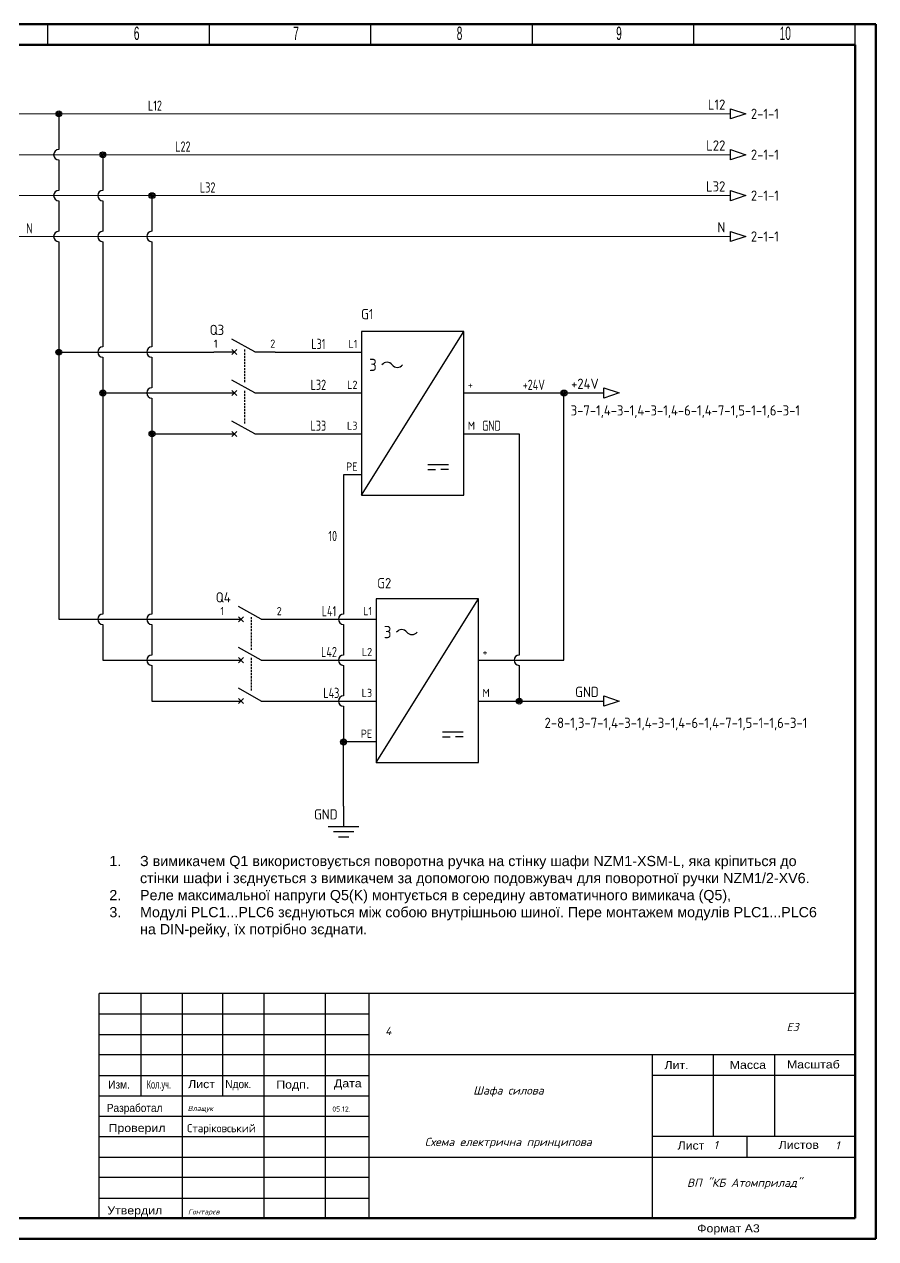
# Model space of a CAD drawing. Header units: millimetres. Extents: x -22 to 400, y -5 to 292.
# Drawn here: x 191.7 to 400, y -5.1 to 291.9 of the extents above; entities that cross this region are included whole.
import ezdxf
from ezdxf.enums import TextEntityAlignment as Align

# ---------------------------------------------------------------- set-up
doc = ezdxf.new("R2010")
doc.units = ezdxf.units.MM
doc.linetypes.add('Caddy_Solid', pattern=[0])
doc.linetypes.add('DASHED', pattern=[0.75, 0.5, -0.25])
for name, color, linetype in [('BLU_10.0mm^2', 5, 'Continuous'), ('GRN_0.75mm^2', 3, 'Continuous'), ('LINK', 9, 'DASHED'), ('RED_2.5mm^2', 1, 'Continuous'), ('SYMS', 7, 'Continuous'), ('TAGS', 51, 'Continuous'), ('TERMS', 4, 'Continuous'), ('TITLE', 7, 'Continuous'), ('WIREFIXED', 130, 'Continuous'), ('WIRENO', 70, 'Continuous'), ('WIREREF', 61, 'Continuous'), ('XREF', 7, 'Continuous')]:
    doc.layers.add(name, color=color, linetype=linetype)
doc.styles.add('Caddy_Vectorfont1n', font='arial.ttf', dxfattribs={"width": 1.1})
doc.styles.add('Caddy_Vectorfont1p', font='arial.ttf', dxfattribs={"width": 0.9})
doc.styles.add('GOST-2.304_Type-B', font='GOST Common.ttf')
doc.styles.add('ITALIC', font='ITALIC')
doc.styles.add('SIMPLEX', font='simplex')
doc.styles.add('WD', font='txt.shx')
doc.styles.add('WD_IEC', font='ISOCP2.shx', dxfattribs={"width": 0.9, "height": 4})

# ---------------------------------------------------------------- blocks, each defined once
blk = doc.blocks.new('wd_tb')
at = {"layer": 'TITLE', "color": 1, "style": 'ITALIC'}
for tag, p in [('DWG#', (71.9, 22.22)), ('TITLE#1', (13.67, 8.9)), ('TITLE#2', (2.38, 0.12)), ('TITLE#3', (2.35, -5.88)), ('TITLE#4', (0.88, -21.24))]:
    blk.add_attdef(tag, text='', height=2, dxfattribs=at).set_placement(p, align=Align.CENTER)
at = {"layer": 'TITLE', "color": 1}
for tag, p, height, style in [('JOB#', (-27.8, 21.28), 2, 'ITALIC'), ('ENGINEER', (-76.08, 2.7), 1.25, 'ITALIC'), ('DATE', (-40.71, 2.54), 1.25, 'SIMPLEX'), ('CHKDBY', (-76.23, -2.52), 1.25, 'ITALIC'), ('SHTS', (71.86, -5.33), 2, 'ITALIC'), ('NORMCON', (-76.52, -8.22), 1.25, 'ITALIC'), ('DRAWNBY', (-76.01, -22.6), 1.25, 'ITALIC')]:
    blk.add_attdef(tag, p, '', height=height, dxfattribs=dict(at, style=style))
at = {"layer": 'TITLE', "color": 1, "style": 'ITALIC'}
blk.add_attdef('SH#', text='', height=2, dxfattribs=at).set_placement((62.92, -5.33), align=Align.RIGHT)
at = {"layer": 'TITLE', "color": 1, "style": 'SIMPLEX'}
blk.add_attdef('CAD#', (-323.45, -16.36), '', height=1.25, rotation=90, dxfattribs=at)
at = {"layer": 'TITLE', "color": 7, "flags": 9}
blk.add_attdef('WD_TB', (-308.28, -23.38), '', height=1.57, dxfattribs=at)
blk = doc.blocks.new('HA1S1')
blk.add_lwpolyline([(0, 1.25), (3.75, 0), (0, -1.25)], close=True)
at = {"style": 'WD_IEC'}
for tag, height, flags, p in [('WIRENO', 2.5, 8, (-1.25, 1)), ('SIGCODE', 1, 1, (5, 1.8))]:
    blk.add_attdef(tag, text='', height=height, dxfattribs=dict(at, flags=flags)).set_placement(p, align=Align.RIGHT)
at = {"style": 'WD_IEC', "flags": 1}
blk.add_attdef('X4TERM01', (0, 0), '', height=0.32, dxfattribs=at)
at = {"style": 'WD_IEC'}
blk.add_attdef('XREF', text='', height=2.5, dxfattribs=at).set_placement((5, 0), align=Align.MIDDLE_LEFT)
blk.add_attdef('DESC1', text='', height=2.5, dxfattribs=at).set_placement((-1.25, -1), align=Align.TOP_RIGHT)
blk = doc.blocks.new('WDDOT')
for radius in [0.72, 0.449, 0.223]:
    blk.add_circle((0, 0), radius)
blk = doc.blocks.new('HPW1_3PH')
for p, q in [((0, -35), (25, 5)), ((16.25, -27.5), (21.25, -27.5)), ((16.25, -28.75), (18.125, -28.75)), ((21.25, -28.75), (19.375, -28.75))]:
    blk.add_line(p, q)
blk.add_lwpolyline([(0, -35), (25, -35), (25, 5), (0, 5)], close=True)
for centre, start, end in [((6.25, -4.0625), 36.869898, 143.130102), ((8.75, -2.1875), 216.869898, 323.130102)]:
    blk.add_arc(centre, 1.5625, start, end)
at = {"style": 'WD_IEC'}
blk.add_text('3', height=3, dxfattribs=at).set_placement((3.75, -3.125), align=Align.MIDDLE_RIGHT)
for tag, height, p in [('INST', 2.5, (-2.5, 16.5)), ('LOC', 2.5, (-2.5, 13)), ('TAG1', 2.5, (-2.5, 9.5)), ('RATING1', 2.5, (-2.5, 5)), ('TERM01', 2, (-1, 1)), ('TERM02', 2, (-1, -9)), ('TERM03', 2, (-1, -19)), ('TERM04', 2, (-1, -29)), ('XREF', 2.5, (-2.5, -35)), ('DESC1', 2.5, (-2.5, -38.85)), ('DESC2', 2.5, (-2.5, -42.35)), ('DESC3', 2.5, (-2.5, -45.85))]:
    blk.add_attdef(tag, text='', height=height, dxfattribs=at).set_placement(p, align=Align.RIGHT)
at = {"style": 'WD_IEC', "flags": 1}
for tag, p, height in [('MFG', (27.75, 4), 1.5), ('CAT', (27.75, 1.5), 1.5), ('X4TERM01', (0, 0), 0.32), ('X4TERM02', (0, -10), 0.32), ('X1TERM05', (25, -10), 0.32), ('X4TERM03', (0, -20), 0.32), ('X1TERM06', (25, -20), 0.32), ('X4TERM04', (0, -30), 0.32), ('ASSYCODE', (26, -31.5), 1), ('FAMILY', (26, -33), 1), ('CATDESC', (26, -34.5), 1)]:
    blk.add_attdef(tag, p, '', height=height, dxfattribs=at)
at = {"style": 'WD_IEC'}
for tag, p in [('TERM05', (26, -9)), ('TERM06', (26, -19))]:
    blk.add_attdef(tag, p, '', height=2, dxfattribs=at)
blk = doc.blocks.new('HCB1')
for p, q in [((2.5, 0), (-3.12, 3.12)), ((-7.5, 0), (-2.5, 0)), ((-1.88, -0.62), (-3.12, 0.62)), ((-1.88, 0.62), (-3.12, -0.62)), ((2.5, 0), (7.5, 0))]:
    blk.add_line(p, q)
at = {"style": 'WD_IEC'}
for tag, p in [('INST', (-5, 11.12)), ('LOC', (-5, 7.62)), ('TAG1', (-5, 4.12)), ('DESC1', (-5, -11.25)), ('DESC2', (-5, -14.75)), ('DESC3', (-5, -18.25))]:
    blk.add_attdef(tag, text='', height=2.5, dxfattribs=at).set_placement(p, align=Align.RIGHT)
for tag, p, height, flags in [('MFG', (4.92, 12.12), 1.5, 9), ('CAT', (4.92, 9.62), 1.5, 9), ('TERM01', (-7.5, 1), 2, 8), ('X4TERM01', (-7.5, 0), 0.32, 1), ('X2LINK', (0, 2.46), 0.32, 1), ('X8LINK', (0, 0.55), 0.32, 1), ('X1TERM02', (7.5, 0), 0.32, 1), ('ASSYCODE', (12.25, -2.75), 1, 1), ('FAMILY', (12.25, -4.25), 1, 1), ('CATDESC', (12.25, -5.75), 1, 1), ('CONTACT', (12.5, -7.5), 1, 1), ('COMMON', (13.75, -8.75), 1, 1)]:
    blk.add_attdef(tag, p, '', height=height, dxfattribs=dict(at, flags=flags))
at = {"style": 'WD_IEC', "flags": 8}
blk.add_attdef('TERM02', text='', height=2, dxfattribs=at).set_placement((7.5, 1), align=Align.RIGHT)
at = {"lineweight": 15, "style": 'WD_IEC'}
for tag, p in [('RATING1', (-5, -3.75)), ('XREF', (-5, -7.5))]:
    blk.add_attdef(tag, text='', height=2.5, dxfattribs=at).set_placement(p, align=Align.RIGHT)
blk = doc.blocks.new('HCB2')
for p, q in [((2.5, 0), (-3.12, 3.12)), ((-7.5, 0), (-2.5, 0)), ((-1.88, -0.62), (-3.12, 0.62)), ((-1.88, 0.62), (-3.12, -0.62)), ((2.5, 0), (7.5, 0))]:
    blk.add_line(p, q)
at = {"style": 'WD_IEC'}
for tag, p in [('INST', (-5, 11.12)), ('LOC', (-5, 7.62)), ('TAG2', (-5, 4.12)), ('DESC1', (-5, -13.75)), ('DESC2', (-5, -17.25)), ('DESC3', (-5, -20.75))]:
    blk.add_attdef(tag, text='', height=2.5, dxfattribs=at).set_placement(p, align=Align.RIGHT)
for tag, p, height, flags in [('TERM01', (-8, 1), 2, 8), ('X4TERM01', (-7.5, 0), 0.32, 1), ('X2LINK', (0, 2.46), 0.32, 1), ('X8LINK', (0, 0.55), 0.32, 1), ('X1TERM02', (7.5, 0), 0.32, 1), ('FAMILY', (12.25, -4.25), 1, 1), ('CONTACT', (12.5, -7.5), 1, 1)]:
    blk.add_attdef(tag, p, '', height=height, dxfattribs=dict(at, flags=flags))
at = {"style": 'WD_IEC', "flags": 8}
blk.add_attdef('TERM02', text='', height=2, dxfattribs=at).set_placement((8, 1), align=Align.RIGHT)
at = {"lineweight": 15, "style": 'WD_IEC', "flags": 1}
blk.add_attdef('RATING1', text='', height=2.5, dxfattribs=at).set_placement((-5, -6.25), align=Align.RIGHT)
at = {"lineweight": 15, "style": 'WD_IEC'}
blk.add_attdef('XREF', text='', height=2.5, dxfattribs=at).set_placement((-5, -10), align=Align.RIGHT)
blk = doc.blocks.new('WD_WNH')
at = {"linetype": 'Continuous', "style": 'WD_IEC', "width": 0.8}
blk.add_attdef('WIRENO', text='', height=2.5, dxfattribs=at).set_placement((0, 0.75), align=Align.CENTER)
at = {"style": 'WD_IEC', "flags": 1}
for tag, p in [('W08USER', (0, 0.375)), ('W04USER', (0, 0.875)), ('W05USER', (0, 0.75)), ('W09USER', (0, 0.25)), ('W03USER', (0, 1)), ('W06USER', (0, 0.625)), ('W07USER', (0, 0.5)), ('W02USER', (0, 1.125)), ('W01USER', (0, 1.25)), ('W10USER', (0, 0.125))]:
    blk.add_attdef(tag, text='', height=0.08, dxfattribs=at).set_placement(p, align=Align.CENTER)
blk = doc.blocks.new('HGND2')
for p, q in [((5, -3.75), (5, 3.75)), ((0, 0), (5, 0)), ((6.25, -2.5), (6.25, 2.5)), ((7.5, -1.25), (7.5, 1.25))]:
    blk.add_line(p, q)
at = {"style": 'WD_IEC'}
for tag, p in [('INST', (2.5, 11.63)), ('LOC', (2.5, 8.13)), ('TAG1', (2.5, 4.63))]:
    blk.add_attdef(tag, text='', height=2.5, dxfattribs=at).set_placement(p, align=Align.RIGHT)
at = {"style": 'WD_IEC', "flags": 1}
blk.add_attdef('X4TERM01', (0, 0), '', height=0.32, dxfattribs=at)
blk = doc.blocks.new('WD_WNV')
at = {"linetype": 'Continuous', "style": 'WD_IEC', "width": 0.8}
blk.add_attdef('WIRENO', text='', height=2.5, dxfattribs=at).set_placement((-1.6, 0), align=Align.MIDDLE_RIGHT)
at = {"style": 'WD_IEC', "flags": 1}
for tag, p in [('W08USER', (-1, 0.375)), ('W04USER', (-1, 0.875)), ('W05USER', (-1, 0.75)), ('W09USER', (-1, 0.25)), ('W03USER', (-1, 1)), ('W06USER', (-1, 0.625)), ('W07USER', (-1, 0.5)), ('W02USER', (-1, 1.125)), ('W01USER', (-1, 1.25)), ('W10USER', (-1, 0.125))]:
    blk.add_attdef(tag, text='', height=0.08, dxfattribs=at).set_placement(p, align=Align.CENTER)

msp = doc.modelspace()

# ---------------------------------------------------------------- linework, layer by layer
at = {"color": 0, "linetype": 'Caddy_Solid', "lineweight": 50}
msp.add_line((400, 291.94), (-20, 291.94), dxfattribs=at)
at = {"linetype": 'Caddy_Solid', "lineweight": 25}
for p, q in [((197.5, 286.94), (197.5, 291.94)), ((237, 286.94), (237, 291.94)), ((276.5, 286.94), (276.5, 291.94)), ((316, 286.94), (316, 291.94)), ((355.5, 286.94), (355.5, 291.94)), ((395, 286.94), (395, 291.94))]:
    msp.add_line(p, q, dxfattribs=at)
at = {"linetype": 'Caddy_Solid', "lineweight": 50}
for p, q in [((400, -5.06), (400, 291.94)), ((0, 286.94), (395, 286.94)), ((395, 286.88), (395, -0.06)), ((395, 0), (-12, 0)), ((-20, -5.06), (400, -5.06))]:
    msp.add_line(p, q, dxfattribs=at)
at = {"linetype": 'Caddy_Solid'}
for p, q in [((395, 54.88), (210, 54.88)), ((210, -0.12), (210, 54.88)), ((220.31, 29.88), (220.31, 54.82)), ((230.31, 54.82), (230.31, -0.18)), ((240.31, 29.88), (240.31, 54.82)), ((250.31, 54.82), (250.31, -0.18)), ((265.31, 54.82), (265.31, -0.18)), ((276.06, -0.12), (276.06, 54.88)), ((276.06, 49.88), (210, 49.88)), ((210, 44.88), (276.06, 44.88)), ((395, 39.88), (210, 39.88)), ((345.31, 39.88), (345.31, -0.18)), ((360.31, 20), (360.31, 39.88)), ((375.31, 20), (375.31, 39.88)), ((210, 34.88), (276.06, 34.88)), ((345.19, 34.91), (394.88, 34.91)), ((210, 29.88), (276.06, 29.88)), ((210, 24.88), (276.06, 24.88)), ((276.06, 19.88), (210, 19.88)), ((345.31, 20), (395, 20)), ((368.57, 14.82), (368.57, 19.89)), ((210, 14.88), (276.06, 14.88)), ((276.06, 14.88), (395, 14.88)), ((276.06, 9.88), (210, 9.88)), ((210, 4.88), (276.06, 4.88))]:
    msp.add_line(p, q, dxfattribs=at)
at = {"layer": 'BLU_10.0mm^2', "lineweight": 13}
for p, q in [((82.89, 270.04), (364.46, 270.04)), ((96.56, 260.04), (364.46, 260.04)), ((108.69, 250.04), (364.46, 250.04)), ((21.45, 240.04), (364.46, 240.04))]:
    msp.add_line(p, q, dxfattribs=at)
at = {"layer": 'GRN_0.75mm^2'}
for p, q in [((274.21, 181.77), (269.82, 181.77)), ((269.82, 181.77), (269.82, 147.69)), ((269.82, 145.15), (269.82, 137.69)), ((269.82, 135.15), (269.82, 134.54)), ((269.82, 134.54), (269.82, 127.69)), ((269.82, 125.15), (269.82, 116.42)), ((277.8, 116.42), (269.82, 116.42)), ((269.82, 100.75), (269.82, 116.42))]:
    msp.add_line(p, q, dxfattribs=at)
for centre in [(269.82, 146.42), (269.82, 136.42), (269.82, 126.42)]:
    msp.add_arc(centre, 1.27, 90, 270, dxfattribs=at)
at = {"layer": 'LINK'}
for points in [[(245.6, 212.38), (245.6, 204.23)], [(245.6, 202.32), (245.6, 194.23)], [(247.19, 146.98), (247.19, 138.88)], [(247.19, 136.98), (247.19, 128.88)]]:
    msp.add_lwpolyline(points, dxfattribs=at)
at = {"layer": 'RED_2.5mm^2'}
for p, q in [((200.15, 270.04), (200.15, 261.31)), ((200.15, 258.77), (200.15, 251.31)), ((210.94, 260.04), (210.94, 251.31)), ((222.94, 250.04), (222.94, 241.31)), ((200.15, 248.77), (200.15, 241.31)), ((210.94, 248.77), (210.94, 241.31)), ((200.15, 238.77), (200.15, 146.42)), ((210.94, 238.77), (210.94, 213.04)), ((222.94, 238.77), (222.94, 213.04)), ((200.15, 211.77), (238.1, 211.77)), ((253.1, 211.77), (274.21, 211.77)), ((210.94, 210.5), (210.94, 147.69)), ((222.94, 210.5), (222.94, 203.04)), ((210.94, 201.77), (238.1, 201.77)), ((222.94, 200.5), (222.94, 147.69)), ((253.1, 201.77), (274.21, 201.77)), ((299.21, 201.77), (333.49, 201.77)), ((323.73, 136.42), (323.73, 201.77)), ((222.94, 191.77), (238.1, 191.77)), ((253.1, 191.77), (274.21, 191.77)), ((299.21, 191.77), (312.8, 191.77)), ((312.8, 191.77), (312.8, 137.69)), ((200.15, 146.42), (239.69, 146.42)), ((254.69, 146.42), (277.8, 146.42)), ((210.94, 145.15), (210.94, 136.42)), ((222.94, 145.15), (222.94, 137.69)), ((210.94, 136.42), (239.69, 136.42)), ((222.94, 135.15), (222.94, 126.42)), ((254.69, 136.42), (277.8, 136.42)), ((302.8, 136.42), (323.73, 136.42)), ((312.8, 135.15), (312.8, 126.42)), ((222.94, 126.42), (239.69, 126.42)), ((254.69, 126.42), (277.8, 126.42)), ((302.8, 126.42), (333.49, 126.42))]:
    msp.add_line(p, q, dxfattribs=at)
for centre in [(200.15, 260.04), (200.15, 250.04), (210.94, 250.04), (200.15, 240.04), (210.94, 240.04), (222.94, 240.04), (210.94, 211.77), (222.94, 211.77), (222.94, 201.77), (210.94, 146.42), (222.94, 146.42), (222.94, 136.42), (312.8, 136.42)]:
    msp.add_arc(centre, 1.27, 90, 270, dxfattribs=at)

# ---------------------------------------------------------------- block references
ref = msp.add_blockref('wd_tb', (307.77, 23.49))
ref.add_attrib('CAD#', 'D:\\ПРОЕКТИ\\01 МОДЕРНИЗАЦИЯ СТЕНДА ГИДРОАМОРТИЗАТОРОВ\\КД\\STAS60_NEW\\1.DWG', (-15.69, 7.12), dxfattribs={"layer": 'TITLE', "color": 1, "height": 1.25, "rotation": 90, "style": 'SIMPLEX'})
ref.add_attrib('JOB#', '4', (279.97, 44.77), dxfattribs={"layer": 'TITLE', "color": 1, "height": 2, "style": 'ITALIC'})
ref.add_attrib('DWG#', 'Е3', dxfattribs={"layer": 'TITLE', "color": 1, "height": 2, "style": 'ITALIC'}).set_placement((379.67, 45.7), align=Align.CENTER)
ref.add_attrib('TITLE#1', 'ВП "КБ Атомприлад"', dxfattribs={"layer": 'TITLE', "color": 1, "height": 2, "style": 'ITALIC'}).set_placement((367.87, 7.62), align=Align.CENTER)
ref.add_attrib('TITLE#2', 'Шафа силова', dxfattribs={"layer": 'TITLE', "color": 1, "height": 2, "style": 'ITALIC'}).set_placement((310.15, 30.19), align=Align.CENTER)
ref.add_attrib('TITLE#3', 'Схема електрична принципова', dxfattribs={"layer": 'TITLE', "color": 1, "height": 2, "style": 'ITALIC'}).set_placement((310.11, 17.61), align=Align.CENTER)
ref.add_attrib('ENGINEER', 'Влащук', (231.68, 26.18), dxfattribs={"layer": 'TITLE', "color": 1, "height": 1.25, "style": 'ITALIC'})
ref.add_attrib('CHKDBY', 'Старіковський', (231.54, 20.97), dxfattribs={"layer": 'TITLE', "color": 1, "height": 2, "style": 'GOST-2.304_Type-B'})
ref.add_attrib('DRAWNBY', 'Гонтарєв', (231.75, 0.89), dxfattribs={"layer": 'TITLE', "color": 1, "height": 1.25, "style": 'ITALIC'})
ref.add_attrib('DATE', '05.12.', (267.06, 26.03), dxfattribs={"layer": 'TITLE', "color": 1, "height": 1.25, "style": 'SIMPLEX'})
ref.add_attrib('SH#', '1', dxfattribs={"layer": 'TITLE', "color": 1, "height": 2, "style": 'ITALIC'}).set_placement((361.38, 16.85), align=Align.RIGHT)
ref.add_attrib('SHTS', '1', (390.11, 16.75), dxfattribs={"layer": 'TITLE', "color": 1, "height": 2, "style": 'ITALIC'})
at = {"layer": 'SYMS'}
ref = msp.add_blockref('HA1S1', (364.46, 270.04), dxfattribs=at)
ref.add_attrib('WIRENO', 'L12', dxfattribs={"layer": 'WIREREF', "height": 2.5, "style": 'WD_IEC', "flags": 8}).set_placement((363.21, 271.04), align=Align.RIGHT)
ref.add_attrib('XREF', '2-1-1', dxfattribs={"layer": 'XREF', "height": 2.5, "style": 'WD_IEC'}).set_placement((369.46, 270.04), align=Align.MIDDLE_LEFT)
for name, p in [('WDDOT', (200.15, 270.04)), ('WDDOT', (210.94, 260.04)), ('WDDOT', (222.94, 250.04)), ('WDDOT', (200.15, 211.77)), ('WDDOT', (210.94, 201.77)), ('HCB2', (245.6, 201.77)), ('WDDOT', (323.73, 201.77)), ('HCB2', (245.6, 191.77)), ('WDDOT', (222.94, 191.77)), ('HCB2', (247.19, 136.42)), ('HCB2', (247.19, 126.42)), ('WDDOT', (312.8, 126.42)), ('WDDOT', (269.82, 116.42))]:
    msp.add_blockref(name, p, dxfattribs=at)
ref = msp.add_blockref('HA1S1', (364.46, 260.04), dxfattribs=at)
ref.add_attrib('WIRENO', 'L22', dxfattribs={"layer": 'WIREREF', "height": 2.5, "style": 'WD_IEC', "flags": 8}).set_placement((363.21, 261.04), align=Align.RIGHT)
ref.add_attrib('XREF', '2-1-1', dxfattribs={"layer": 'XREF', "height": 2.5, "style": 'WD_IEC'}).set_placement((369.46, 260.04), align=Align.MIDDLE_LEFT)
ref = msp.add_blockref('HA1S1', (364.46, 250.04), dxfattribs=at)
ref.add_attrib('WIRENO', 'L32', dxfattribs={"layer": 'WIREREF', "height": 2.5, "style": 'WD_IEC', "flags": 8}).set_placement((363.21, 251.04), align=Align.RIGHT)
ref.add_attrib('XREF', '2-1-1', dxfattribs={"layer": 'XREF', "height": 2.5, "style": 'WD_IEC'}).set_placement((369.46, 250.04), align=Align.MIDDLE_LEFT)
ref = msp.add_blockref('HA1S1', (364.46, 240.04), dxfattribs=at)
ref.add_attrib('WIRENO', 'N', dxfattribs={"layer": 'WIREREF', "height": 2.5, "style": 'WD_IEC', "flags": 8}).set_placement((363.21, 241.04), align=Align.RIGHT)
ref.add_attrib('XREF', '2-1-1', dxfattribs={"layer": 'XREF', "height": 2.5, "style": 'WD_IEC'}).set_placement((369.46, 240.04), align=Align.MIDDLE_LEFT)
ref = msp.add_blockref('HPW1_3PH', (274.21, 211.77), dxfattribs=at)
ref.add_attrib('TERM06', 'M', (300.21, 192.77), dxfattribs={"layer": 'TERMS', "height": 2, "style": 'WD_IEC'})
ref.add_attrib('TERM05', '+', (300.21, 202.77), dxfattribs={"layer": 'TERMS', "height": 2, "style": 'WD_IEC'})
ref.add_attrib('TERM04', 'PE', dxfattribs={"layer": 'TERMS', "height": 2, "style": 'WD_IEC'}).set_placement((273.21, 182.77), align=Align.RIGHT)
ref.add_attrib('TERM03', 'L3', dxfattribs={"layer": 'TERMS', "height": 2, "style": 'WD_IEC'}).set_placement((273.21, 192.77), align=Align.RIGHT)
ref.add_attrib('TERM02', 'L2', dxfattribs={"layer": 'TERMS', "height": 2, "style": 'WD_IEC'}).set_placement((273.21, 202.77), align=Align.RIGHT)
ref.add_attrib('TERM01', 'L1', dxfattribs={"layer": 'TERMS', "height": 2, "style": 'WD_IEC'}).set_placement((273.21, 212.77), align=Align.RIGHT)
ref.add_attrib('TAG1', 'G1', dxfattribs={"layer": 'TAGS', "height": 2.5, "style": 'WD_IEC'}).set_placement((277.13, 219.81), align=Align.RIGHT)
ref = msp.add_blockref('HCB1', (245.6, 211.82), dxfattribs=at)
ref.add_attrib('TERM02', '2', dxfattribs={"layer": 'TERMS', "height": 2, "style": 'WD_IEC', "flags": 8}).set_placement((253.1, 212.82), align=Align.RIGHT)
ref.add_attrib('TERM01', '1', (238.1, 212.82), dxfattribs={"layer": 'TERMS', "height": 2, "style": 'WD_IEC', "flags": 8})
ref.add_attrib('TAG1', 'Q3', dxfattribs={"layer": 'TAGS', "height": 2.5, "style": 'WD_IEC'}).set_placement((240.6, 215.95), align=Align.RIGHT)
ref = msp.add_blockref('HA1S1', (333.49, 201.77), dxfattribs=at)
ref.add_attrib('WIRENO', '+24V', dxfattribs={"layer": 'WIREREF', "height": 2.5, "style": 'WD_IEC', "flags": 8}).set_placement((332.24, 202.77), align=Align.RIGHT)
ref.add_attrib('XREF', '3-7-1,4-3-1,4-3-1,4-6-1,4-7-1,5-1-1,6-3-1', dxfattribs={"layer": 'XREF', "height": 2.5, "style": 'WD_IEC'}).set_placement((325.38, 197.51), align=Align.MIDDLE_LEFT)
ref = msp.add_blockref('HPW1_3PH', (277.8, 146.42), dxfattribs=at)
ref.add_attrib('TERM06', 'M', (303.8, 127.42), dxfattribs={"layer": 'TERMS', "height": 2, "style": 'WD_IEC'})
ref.add_attrib('TERM05', '+', (303.8, 137.42), dxfattribs={"layer": 'TERMS', "height": 2, "style": 'WD_IEC'})
ref.add_attrib('TERM04', 'PE', dxfattribs={"layer": 'TERMS', "height": 2, "style": 'WD_IEC'}).set_placement((276.8, 117.42), align=Align.RIGHT)
ref.add_attrib('TERM03', 'L3', dxfattribs={"layer": 'TERMS', "height": 2, "style": 'WD_IEC'}).set_placement((276.8, 127.42), align=Align.RIGHT)
ref.add_attrib('TERM02', 'L2', dxfattribs={"layer": 'TERMS', "height": 2, "style": 'WD_IEC'}).set_placement((276.8, 137.42), align=Align.RIGHT)
ref.add_attrib('TERM01', 'L1', dxfattribs={"layer": 'TERMS', "height": 2, "style": 'WD_IEC'}).set_placement((276.8, 147.42), align=Align.RIGHT)
ref.add_attrib('TAG1', 'G2', dxfattribs={"layer": 'TAGS', "height": 2.5, "style": 'WD_IEC'}).set_placement((281.48, 154.01), align=Align.RIGHT)
ref = msp.add_blockref('HCB1', (247.19, 146.42), dxfattribs=at)
ref.add_attrib('TERM02', '2', dxfattribs={"layer": 'TERMS', "height": 2, "style": 'WD_IEC', "flags": 8}).set_placement((254.69, 147.42), align=Align.RIGHT)
ref.add_attrib('TERM01', '1', (239.69, 147.42), dxfattribs={"layer": 'TERMS', "height": 2, "style": 'WD_IEC', "flags": 8})
ref.add_attrib('TAG1', 'Q4', dxfattribs={"layer": 'TAGS', "height": 2.5, "style": 'WD_IEC'}).set_placement((242.19, 150.55), align=Align.RIGHT)
ref = msp.add_blockref('HA1S1', (333.49, 126.42), dxfattribs=at)
ref.add_attrib('WIRENO', 'GND', dxfattribs={"layer": 'WIREREF', "height": 2.5, "style": 'WD_IEC', "flags": 8}).set_placement((332.24, 127.42), align=Align.RIGHT)
ref.add_attrib('XREF', '2-8-1,3-7-1,4-3-1,4-3-1,4-6-1,4-7-1,5-1-1,6-3-1', dxfattribs={"layer": 'XREF', "height": 2.5, "style": 'WD_IEC'}).set_placement((318.99, 121.1), align=Align.MIDDLE_LEFT)
ref = msp.add_blockref('HGND2', (269.82, 100.75), dxfattribs=dict(at, rotation=270.1660606227735))
ref.add_attrib('TAG1', 'GND', dxfattribs={"layer": 'TAGS', "height": 2.5, "rotation": 360.1661, "style": 'WD_IEC'}).set_placement((268.36, 97.47), align=Align.RIGHT)
at = {"layer": 'WIREFIXED'}
ref = msp.add_blockref('WD_WNH', (223.67, 270.04), dxfattribs=at)
ref.add_attrib('WIRENOF', 'L12', dxfattribs={"linetype": 'Continuous', "height": 2.5, "style": 'WD_IEC', "width": 0.8}).set_placement((223.67, 270.79), align=Align.CENTER)
ref = msp.add_blockref('WD_WNH', (230.51, 260.04), dxfattribs=at)
ref.add_attrib('WIRENOF', 'L22', dxfattribs={"linetype": 'Continuous', "height": 2.5, "style": 'WD_IEC', "width": 0.8}).set_placement((230.51, 260.79), align=Align.CENTER)
ref = msp.add_blockref('WD_WNH', (236.57, 250.04), dxfattribs=at)
ref.add_attrib('WIRENOF', 'L32', dxfattribs={"linetype": 'Continuous', "height": 2.5, "style": 'WD_IEC', "width": 0.8}).set_placement((236.57, 250.79), align=Align.CENTER)
ref = msp.add_blockref('WD_WNH', (192.95, 240.04), dxfattribs=at)
ref.add_attrib('WIRENOF', 'N', dxfattribs={"linetype": 'Continuous', "height": 2.5, "style": 'WD_IEC', "width": 0.8}).set_placement((192.95, 240.79), align=Align.CENTER)
ref = msp.add_blockref('WD_WNH', (263.65, 211.77), dxfattribs=at)
ref.add_attrib('WIRENOF', 'L31', dxfattribs={"linetype": 'Continuous', "height": 2.5, "style": 'WD_IEC', "width": 0.8}).set_placement((263.65, 212.52), align=Align.CENTER)
ref = msp.add_blockref('WD_WNH', (263.65, 201.77), dxfattribs=at)
ref.add_attrib('WIRENOF', 'L32', dxfattribs={"linetype": 'Continuous', "height": 2.5, "style": 'WD_IEC', "width": 0.8}).set_placement((263.65, 202.52), align=Align.CENTER)
ref = msp.add_blockref('WD_WNH', (316.35, 201.77), dxfattribs=at)
ref.add_attrib('WIRENOF', '+24V', dxfattribs={"linetype": 'Continuous', "height": 2.5, "style": 'WD_IEC', "width": 0.8}).set_placement((316.35, 202.52), align=Align.CENTER)
ref = msp.add_blockref('WD_WNH', (263.65, 191.77), dxfattribs=at)
ref.add_attrib('WIRENOF', 'L33', dxfattribs={"linetype": 'Continuous', "height": 2.5, "style": 'WD_IEC', "width": 0.8}).set_placement((263.65, 192.52), align=Align.CENTER)
ref = msp.add_blockref('WD_WNH', (306, 191.77), dxfattribs=at)
ref.add_attrib('WIRENOF', 'GND', dxfattribs={"linetype": 'Continuous', "height": 2.5, "style": 'WD_IEC', "width": 0.8}).set_placement((306, 192.52), align=Align.CENTER)
ref = msp.add_blockref('WD_WNH', (266.25, 146.42), dxfattribs=at)
ref.add_attrib('WIRENOF', 'L41', dxfattribs={"linetype": 'Continuous', "height": 2.5, "style": 'WD_IEC', "width": 0.8}).set_placement((266.25, 147.17), align=Align.CENTER)
ref = msp.add_blockref('WD_WNH', (266.25, 136.42), dxfattribs=at)
ref.add_attrib('WIRENOF', 'L42', dxfattribs={"linetype": 'Continuous', "height": 2.5, "style": 'WD_IEC', "width": 0.8}).set_placement((266.25, 137.17), align=Align.CENTER)
ref = msp.add_blockref('WD_WNH', (266.25, 126.42), dxfattribs=at)
ref.add_attrib('WIRENOF', ' L43', dxfattribs={"linetype": 'Continuous', "height": 2.5, "style": 'WD_IEC', "width": 0.8}).set_placement((266.25, 127.17), align=Align.CENTER)
at = {"layer": 'WIRENO'}
ref = msp.add_blockref('WD_WNV', (269.82, 166.78), dxfattribs=at)
ref.add_attrib('WIRENO', '10', dxfattribs={"linetype": 'Continuous', "height": 2.5, "style": 'WD_IEC', "width": 0.8}).set_placement((268.22, 166.78), align=Align.MIDDLE_RIGHT)

# ---------------------------------------------------------------- texts
at = {"lineweight": 60, "style": 'Caddy_Vectorfont1p', "width": 0.54}
for s, height, p in [('6', 3.27, (218.5, 288.1)), ('7', 3.27, (257.5, 288.1)), ('8', 3.27, (297.5, 288.1)), ('9', 3.27, (336.5, 288.1)), ('10', 3.275, (376.5, 288.1))]:
    msp.add_text(s, height=height, dxfattribs=at).set_placement(p)
for s, style, width, p in [('Масштаб', 'Caddy_Vectorfont1n', 1.1, (378.28, 36.58)), ('Лит.', 'Caddy_Vectorfont1n', 1.1, (348.33, 36.42)), ('Масса', 'Caddy_Vectorfont1n', 1.1, (364.28, 36.47)), ('Изм.', 'Caddy_Vectorfont1p', 0.9, (212.24, 31.65)), ('Кол.уч.', 'Caddy_Vectorfont1p', 0.603, (221.64, 31.67)), ('Лист', 'Caddy_Vectorfont1n', 1.1, (231.79, 31.77)), ('Nдок.', 'Caddy_Vectorfont1p', 0.9, (240.88, 31.76)), ('Подп.', 'Caddy_Vectorfont1n', 1.1, (253.35, 31.66)), ('Дата', 'Caddy_Vectorfont1n', 1.1, (267.46, 31.96)), ('Разработал', 'Caddy_Vectorfont1p', 0.9, (211.88, 25.94)), ('Проверил', 'Caddy_Vectorfont1n', 1.1, (212.32, 21.04)), ('Лист', 'Caddy_Vectorfont1n', 1.1, (351.52, 16.75)), ('Листов', 'Caddy_Vectorfont1n', 1.1, (376.25, 16.91)), ('Утвердил', 'Caddy_Vectorfont1n', 1.1, (212, 0.88))]:
    msp.add_text(s, height=1.965, dxfattribs=dict(style=style, width=width)).set_placement(p)
at = {"lineweight": 25, "style": 'Caddy_Vectorfont1n', "width": 1.1}
msp.add_text('Формат A3', height=1.965, dxfattribs=at).set_placement((356.31, -3.51))
at = {"layer": 'SYMS', "insert": (210.02, 88.56), "char_height": 2.5, "attachment_point": 1, "style": 'WD'}
msp.add_mtext_dynamic_manual_height_columns('\\pxi-3,l4,t4;{\\fArial|b0|i0|c204|p34;1.^IЗ вимикачем Q1 використовується поворотна ручка на стінку шафи NZM1-XSM-L, яка кріпиться до стінки шафи і зєднується з вимикачем за допомогою подовжувач для поворотної ручки NZM1/2-XV6.\\P2.^IРеле максимальної напруги Q5(K) монтується в середину автоматичного вимикача (Q5),\\P3.^IМодулі PLC1...PLC6 зєднуються між собою внутрішньою шиної. Пере монтажем модулів PLC1...PLC6 на DIN-рейку, їх потрібно зєднати. }', width=179.8396, gutter_width=10, heights=[32.58], dxfattribs=at)

doc.saveas('drawing.dxf')
